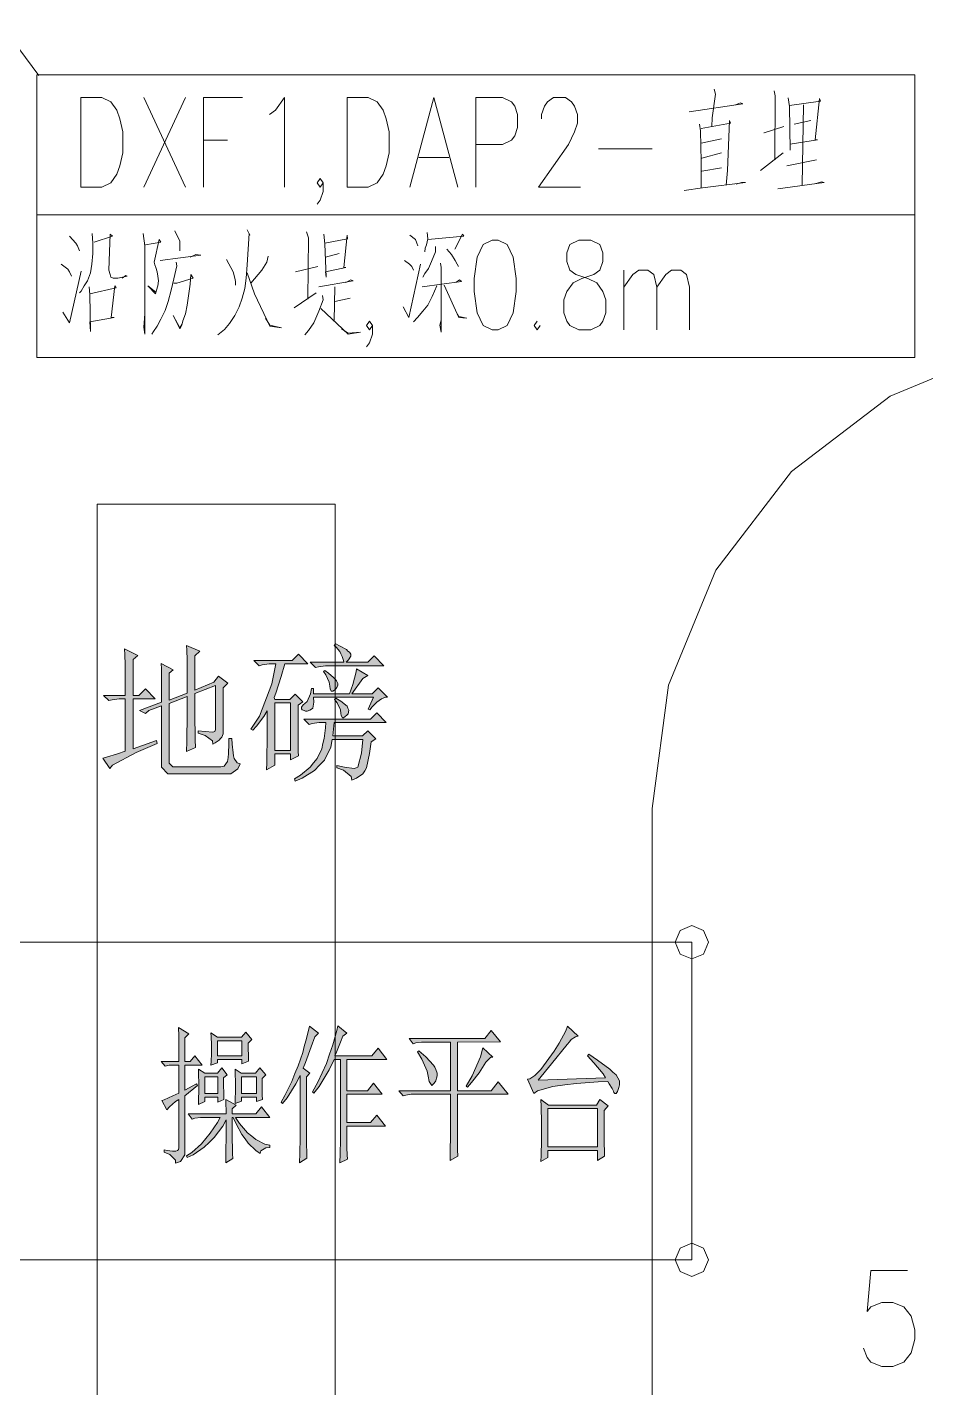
# Model space of a CAD drawing. Header units: millimetres. Extents: x -4415 to 173792, y -78716 to 47289.
# Drawn here: x 110800 to 122125, y -19894 to -2753 of the extents above; entities that cross this region are included whole.
import ezdxf

# ---------------------------------------------------------------- set-up
doc = ezdxf.new("R2010")
doc.units = ezdxf.units.MM

msp = doc.modelspace()

# ---------------------------------------------------------------- hatches: boundary and pattern name
h = msp.add_hatch(color=0)
h.dxf.hatch_style = 2
h.paths.add_polyline_path([(112136, -11843), (112428, -11741), (112436, -11777), (112173, -11891), (111877, -12048), (111843, -12092), (111755, -11960), (111799, -11949), (111939, -11905), (112033, -11873), (112033, -11215), (112004, -11215), (111957, -11215), (111869, -11226), (111829, -11236), (111763, -11171), (112033, -11171), (112033, -10834), (112033, -10783), (112030, -10659), (112026, -10586), (112194, -10666), (112136, -10717), (112136, -11171), (112209, -11171), (112290, -11090), (112413, -11215), (112136, -11215)])
h = msp.add_hatch(color=0)
h.dxf.hatch_style = 2
h.paths.add_polyline_path([(112956, -11616), (113042, -11627), (113141, -11635), (113152, -11631), (113164, -11627), (113175, -11601), (113175, -11580), (113175, -11046), (112912, -11148), (112912, -11390), (112915, -11730), (112919, -11829), (112808, -11879), (112813, -11752), (112816, -11404), (112816, -11185), (112589, -11273), (112589, -11982), (112589, -12026), (112637, -12069), (112685, -12069), (113240, -12069), (113281, -12063), (113326, -12004), (113331, -11952), (113338, -11902), (113343, -11781), (113343, -11712), (113380, -11712), (113383, -11785), (113394, -11894), (113401, -11931), (113409, -11967), (113448, -12019), (113482, -12033), (113453, -12095), (113368, -12157), (113313, -12157), (112647, -12157), (112571, -12157), (112494, -12074), (112494, -11989), (112494, -11302), (112334, -11360), (112290, -11397), (112217, -11360), (112494, -11258), (112494, -10995), (112494, -10948), (112491, -10834), (112487, -10768), (112641, -10849), (112589, -10892), (112589, -11229), (112816, -11141), (112816, -10790), (112816, -10724), (112813, -10600), (112808, -10541), (112977, -10615), (112912, -10673), (112912, -11104), (113152, -11002), (113211, -10929), (113328, -11016), (113269, -11075), (113269, -11631), (113269, -11653), (113253, -11695), (113237, -11715), (113221, -11736), (113171, -11770), (113138, -11785), (113134, -11744), (113042, -11674), (112956, -11645)])
h = msp.add_hatch(color=0)
h.dxf.hatch_style = 2
h.paths.add_polyline_path([(114667, -10542), (114681, -10519), (114743, -10549), (114823, -10594), (114842, -10612), (114860, -10628), (114878, -10651), (114878, -10659), (114878, -10677), (114849, -10724), (114820, -10754), (115091, -10754), (115171, -10674), (115295, -10798), (114608, -10798), (114560, -10798), (114472, -10809), (114433, -10820), (114366, -10754), (114790, -10754), (114787, -10732), (114769, -10679), (114754, -10648), (114740, -10617), (114696, -10563)])
h = msp.add_hatch(color=0)
h.paths.add_polyline_path([(114045, -10775), (114001, -10933), (113935, -11144), (113913, -11199), (113921, -11221), (114111, -11221), (114176, -11155), (114272, -11250), (114213, -11294), (114213, -11562), (114217, -11879), (114220, -11931), (114118, -11982), (114118, -11909), (113921, -11909), (113921, -12048), (113818, -12107), (113822, -12019), (113825, -11650), (113825, -11367), (113781, -11437), (113690, -11558), (113643, -11609), (113620, -11595), (113726, -11434), (113884, -11024), (113935, -10775), (113898, -10775), (113851, -10775), (113763, -10787), (113723, -10797), (113658, -10731), (114140, -10731), (114220, -10651), (114337, -10775)])
h.paths.add_polyline_path([(113921, -11264), (113921, -11865), (114118, -11865), (114118, -11264)])
h = msp.add_hatch(color=0)
h.dxf.hatch_style = 2
h.paths.add_polyline_path([(115098, -11346), (115164, -11192), (114410, -11192), (114414, -11255), (114399, -11330), (114381, -11343), (114363, -11356), (114330, -11368), (114316, -11368), (114308, -11368), (114290, -11363), (114279, -11358), (114267, -11352), (114257, -11339), (114257, -11332), (114257, -11321), (114279, -11291), (114301, -11273), (114330, -11247), (114370, -11153), (114381, -11083), (114410, -11083), (114410, -11149), (114864, -11149), (114904, -11032), (114948, -10875), (114951, -10835), (115091, -10922), (115032, -10958), (114893, -11149), (115149, -11149), (115222, -11075), (115339, -11192), (115317, -11192), (115266, -11213), (115237, -11233), (115208, -11254), (115149, -11314), (115120, -11353)])
h = msp.add_hatch(color=0)
h.dxf.hatch_style = 2
h.paths.add_polyline_path([(114550, -10856), (114597, -10890), (114662, -10944), (114681, -10966), (114699, -10988), (114717, -11021), (114717, -11032), (114717, -11043), (114703, -11070), (114688, -11087), (114673, -11103), (114652, -11119), (114644, -11119), (114633, -11119), (114618, -11087), (114615, -11054), (114604, -11002), (114564, -10911), (114535, -10871)])
h = msp.add_hatch(color=0)
h.dxf.hatch_style = 2
h.paths.add_polyline_path([(114688, -11207), (114754, -11244), (114831, -11306), (114842, -11332), (114852, -11358), (114846, -11401), (114827, -11419), (114808, -11437), (114787, -11455), (114784, -11455), (114772, -11455), (114758, -11426), (114754, -11397), (114747, -11353), (114706, -11265), (114673, -11222)])
h = msp.add_hatch(color=0)
h.dxf.hatch_style = 2
h.paths.add_polyline_path([(114286, -11470), (115127, -11470), (115208, -11390), (115325, -11514), (114667, -11514), (114652, -11682), (115024, -11682), (115091, -11616), (115193, -11718), (115135, -11755), (115116, -11901), (115076, -12084), (115054, -12121), (115032, -12157), (114951, -12215), (114893, -12238), (114882, -12191), (114787, -12113), (114703, -12084), (114703, -12054), (114798, -12077), (114919, -12092), (114944, -12084), (114969, -12077), (115013, -11898), (115032, -11726), (114644, -11726), (114626, -11825), (114545, -11987), (114483, -12051), (114421, -12116), (114267, -12215), (114176, -12252), (114169, -12223), (114246, -12176), (114366, -12074), (114410, -12019), (114454, -11964), (114513, -11843), (114527, -11777), (114542, -11712), (114560, -11580), (114564, -11514), (114527, -11514), (114480, -11514), (114392, -11525), (114352, -11536)])
h = msp.add_hatch(color=0)
h.dxf.hatch_style = 2
h.paths.add_polyline_path([(112788, -16143), (112934, -16063), (112946, -16085), (112788, -16216), (112788, -16897), (112788, -16959), (112730, -17043), (112671, -17065), (112671, -17025), (112598, -16955), (112525, -16926), (112525, -16897), (112563, -16904), (112630, -16912), (112659, -16912), (112674, -16912), (112695, -16906), (112700, -16900), (112706, -16895), (112712, -16868), (112712, -16845), (112712, -16260), (112668, -16289), (112593, -16356), (112560, -16392), (112496, -16275), (112528, -16265), (112636, -16216), (112712, -16180), (112712, -15829), (112589, -15829), (112537, -15844), (112490, -15785), (112712, -15785), (112712, -15675), (112710, -15460), (112706, -15353), (112835, -15434), (112788, -15485), (112788, -15785), (112852, -15785), (112912, -15712), (113005, -15829), (112788, -15829)])
h = msp.add_hatch(color=0)
h.paths.add_polyline_path([(113115, -15829), (113119, -15782), (113122, -15681), (113122, -15628), (113122, -15574), (113119, -15470), (113115, -15420), (113198, -15478), (113502, -15478), (113555, -15412), (113631, -15507), (113584, -15551), (113584, -15606), (113587, -15719), (113590, -15777), (113507, -15814), (113507, -15756), (113198, -15756), (113198, -15800)])
h.paths.add_polyline_path([(113198, -15522), (113198, -15712), (113507, -15712), (113507, -15522)])
h = msp.add_hatch(color=0)
h.dxf.hatch_style = 2
h.paths.add_polyline_path([(114321, -16743), (114321, -16816), (114324, -16944), (114326, -16999), (114233, -17058), (114236, -16941), (114239, -16740), (114239, -16655), (114239, -15961), (114187, -16064), (114075, -16239), (114017, -16312), (113999, -16297), (114049, -16213), (114136, -16033), (114175, -15935), (114213, -15838), (114272, -15669), (114292, -15596), (114312, -15522), (114345, -15394), (114356, -15339), (114473, -15427), (114426, -15471), (114379, -15599), (114306, -15797), (114280, -15866), (114362, -15932), (114321, -15976)])
h = msp.add_hatch(color=0)
h.dxf.hatch_style = 2
h.paths.add_polyline_path([(114830, -16597), (114830, -16838), (114830, -16871), (114833, -16959), (114836, -17014), (114742, -17058), (114745, -16948), (114748, -16769), (114748, -16699), (114748, -15756), (114667, -15756), (114604, -15888), (114479, -16099), (114414, -16180), (114397, -16165), (114465, -16045), (114571, -15807), (114611, -15690), (114651, -15573), (114701, -15394), (114713, -15332), (114830, -15427), (114777, -15464), (114748, -15540), (114698, -15665), (114677, -15712), (115145, -15712), (115222, -15617), (115333, -15756), (114830, -15756), (114830, -16151), (115088, -16151), (115164, -16056), (115274, -16195), (114830, -16195), (114830, -16553), (115128, -16553), (115205, -16458), (115315, -16597)])
h = msp.add_hatch(color=0)
h.dxf.hatch_style = 2
h.paths.add_polyline_path([(116222, -16655), (116222, -16736), (116225, -16897), (116229, -16977), (116129, -17029), (116132, -16915), (116134, -16711), (116134, -16619), (116134, -16195), (115678, -16195), (115640, -16195), (115570, -16206), (115538, -16217), (115485, -16151), (116134, -16151), (116134, -15538), (115807, -15538), (115769, -15538), (115698, -15549), (115666, -15559), (115614, -15494), (116568, -15494), (116649, -15391), (116766, -15537), (116222, -15538), (116222, -16151), (116649, -16151), (116737, -16041), (116860, -16195), (116222, -16195)])
h = msp.add_hatch(color=0)
h.dxf.hatch_style = 2
h.paths.add_polyline_path([(117240, -16020), (118089, -15990), (118057, -15939), (117942, -15800), (117860, -15713), (117878, -15690), (117989, -15768), (118142, -15880), (118182, -15917), (118223, -15953), (118264, -16026), (118264, -16064), (118264, -16075), (118255, -16111), (118247, -16137), (118238, -16163), (118223, -16187), (118217, -16187), (118208, -16187), (118194, -16173), (118188, -16158), (118171, -16125), (118135, -16064), (118118, -16034), (117995, -16038), (117723, -16060), (117574, -16078), (117425, -16096), (117231, -16151), (117187, -16187), (117106, -16005), (117133, -16002), (117197, -15959), (117234, -15921), (117272, -15882), (117375, -15747), (117440, -15651), (117504, -15553), (117589, -15398), (117609, -15339), (117743, -15464), (117711, -15471), (117655, -15508), (117633, -15537), (117606, -15570), (117409, -15811)])
h = msp.add_hatch(color=0)
h.dxf.hatch_style = 2
h.paths.add_polyline_path([(115737, -15647), (115822, -15724), (115921, -15828), (115936, -15856), (115951, -15882), (115965, -15932), (115965, -15953), (115965, -15965), (115960, -15992), (115956, -16008), (115952, -16025), (115931, -16056), (115915, -16070), (115899, -16085), (115868, -16034), (115854, -15968), (115839, -15906), (115772, -15753), (115719, -15661)])
h = msp.add_hatch(color=0)
h.dxf.hatch_style = 2
h.paths.add_polyline_path([(116544, -15611), (116667, -15727), (116644, -15727), (116580, -15793), (116538, -15859), (116495, -15924), (116400, -16049), (116351, -16107), (116334, -16093), (116410, -15965), (116515, -15724)])
h = msp.add_hatch(color=0)
h.paths.add_polyline_path([(112958, -16326), (112961, -16260), (112964, -16149), (112964, -16104), (112964, -16057), (112961, -15946), (112958, -15880), (113039, -15932), (113198, -15932), (113251, -15865), (113321, -15953), (113273, -15990), (113273, -16063), (113277, -16198), (113280, -16260), (113204, -16297), (113204, -16231), (113040, -16231), (113040, -16289)])
h.paths.add_polyline_path([(113039, -15976), (113040, -16187), (113204, -16187), (113204, -15976)])
h = msp.add_hatch(color=0)
h.paths.add_polyline_path([(113420, -16312), (113423, -16260), (113426, -16154), (113426, -16099), (113426, -16045), (113423, -15935), (113420, -15880), (113497, -15932), (113678, -15932), (113731, -15865), (113806, -15953), (113760, -15997), (113760, -16074), (113763, -16206), (113765, -16260), (113689, -16289), (113689, -16231), (113502, -16231), (113502, -16282)])
h.paths.add_polyline_path([(113502, -15976), (113502, -16187), (113689, -16187), (113689, -15976)])
h = msp.add_hatch(color=0)
h.dxf.hatch_style = 2
h.paths.add_polyline_path([(113303, -17058), (113305, -16955), (113309, -16685), (113309, -16517), (113265, -16597), (113156, -16740), (113093, -16802), (113029, -16864), (112891, -16959), (112817, -16992), (112806, -16970), (112873, -16930), (112996, -16822), (113051, -16754), (113107, -16687), (113198, -16553), (113233, -16488), (113022, -16488), (112985, -16488), (112914, -16499), (112881, -16509), (112829, -16444), (113309, -16444), (113309, -16404), (113305, -16312), (113303, -16261), (113432, -16334), (113385, -16378), (113385, -16444), (113683, -16444), (113753, -16356), (113858, -16488), (113426, -16488), (113476, -16564), (113578, -16683), (113631, -16725), (113683, -16767), (113797, -16824), (113858, -16839), (113858, -16868), (113806, -16871), (113745, -16908), (113736, -16941), (113680, -16904), (113586, -16813), (113546, -16758), (113506, -16704), (113432, -16568), (113397, -16488), (113385, -16488), (113385, -16689), (113388, -16948), (113390, -17006)])
h = msp.add_hatch(color=0)
h.paths.add_polyline_path([(117275, -17043), (117279, -16967), (117282, -16778), (117282, -16666), (117282, -16554), (117279, -16352), (117275, -16260), (117369, -16333), (117977, -16333), (118018, -16260), (118123, -16341), (118071, -16400), (118071, -16772), (118071, -16813), (118074, -16915), (118077, -16977), (117989, -17029), (117989, -16904), (117363, -16904), (117363, -16992)])
h.paths.add_polyline_path([(117363, -16377), (117363, -16860), (117989, -16860), (117989, -16377)])

# ---------------------------------------------------------------- linework, layer by layer
at = {"color": 0, "lineweight": 0}
for points in [[(108376, 108), (110947, -3361)], [(119457, -3531), (119473, -3597), (119434, -3895), (119427, -4005)], [(120213, -3553), (120228, -3619), (120221, -4424)], [(112270, -4769), (112797, -3637)], [(112270, -3637), (112797, -4769)], [(113023, -4769), (113023, -3637), (113513, -3637)], [(113852, -3853), (113928, -3799), (114041, -3637), (114041, -4769)], [(115624, -4769), (115926, -3637), (116226, -4769)], [(116453, -4769), (116453, -3637), (116792, -3637), (116905, -3691), (116944, -3746), (116981, -3853), (116981, -4014), (116944, -4122), (116905, -4176), (116792, -4230), (116453, -4230)], [(117283, -3907), (117283, -3853), (117320, -3746), (117358, -3691), (117433, -3637), (117584, -3637), (117660, -3691), (117697, -3746), (117735, -3853), (117735, -3960), (117697, -4069), (117622, -4230), (117244, -4769), (117772, -4769)], [(119141, -3817), (119819, -3719), (119788, -3707), (119727, -3729)], [(120391, -3641), (120407, -3752), (120414, -4303), (120414, -4225), (120761, -4171), (120730, -4171), (120785, -3652), (120800, -3685), (120407, -3740)], [(120584, -3729), (120569, -4744)], [(119295, -4027), (119665, -3961), (119650, -3928), (119627, -4556), (119611, -4744)], [(120676, -3928), (120468, -3972)], [(119272, -3972), (119287, -4060), (119295, -4445), (119295, -4777)], [(120082, -4083), (120090, -4083), (120337, -4005)], [(113023, -4176), (113325, -4176)], [(117999, -4283), (118677, -4283)], [(119295, -4215), (119550, -4159)], [(115737, -4392), (116114, -4392)], [(119303, -4401), (119550, -4336)], [(120044, -4556), (120329, -4336)], [(120746, -4424), (120376, -4501)], [(119303, -4567), (119550, -4523)], [(114530, -4715), (114493, -4769), (114455, -4715), (114493, -4660), (114530, -4715), (114530, -4822), (114493, -4930), (114455, -4983)], [(119079, -4809), (119311, -4777), (119851, -4711), (119804, -4711), (119735, -4732)], [(120260, -4788), (120846, -4711), (120816, -4700), (120738, -4721)], [(110923, -5116), (121986, -5116)], [(113573, -5306), (113604, -5373), (113596, -5350), (113573, -5748), (113558, -5913), (113542, -6045), (113511, -6166), (113472, -6277), (113418, -6386), (113348, -6486), (113287, -6563), (113202, -6629)], [(111335, -5384), (111412, -5472), (111435, -5505), (111458, -5570)], [(111620, -5350), (111628, -5472), (111628, -5604), (111613, -5736), (111598, -5846), (111559, -5946), (111520, -6012), (111482, -6078), (111458, -6100)], [(111644, -5461), (111875, -5384), (111844, -5361), (111837, -5582), (111828, -5813), (111844, -5869), (111852, -5902), (111883, -5913), (111944, -5913), (112060, -5890), (112045, -5880), (111998, -5913)], [(112261, -5350), (112284, -5505), (112284, -6618), (112269, -6530), (112284, -6365)], [(112292, -5494), (112484, -5461), (112462, -5428), (112399, -5714), (112407, -5748), (112423, -5781), (112438, -5836), (112446, -5890), (112454, -5946), (112446, -6012), (112431, -6067), (112416, -6111), (112322, -6012), (112423, -6089)], [(112662, -5317), (112724, -5449), (112724, -5494), (112724, -5570)], [(114321, -5329), (114345, -5405), (114337, -6177)], [(114538, -5361), (114553, -5482), (114568, -5902), (114560, -5836), (114815, -5781), (114792, -5781), (114831, -5373), (114838, -5417), (114553, -5472)], [(115624, -5373), (115694, -5428), (115709, -5472), (115724, -5505)], [(115840, -5340), (115848, -5417), (115833, -5494), (115817, -5538), (115810, -5582)], [(115848, -5428), (116304, -5384), (116288, -5361), (116188, -5549)], [(112477, -5692), (112987, -5626), (112924, -5616), (112855, -5648)], [(113835, -5637), (113820, -5714), (113757, -5813), (113619, -5978)], [(114560, -5648), (114730, -5604)], [(115948, -5516), (115948, -5526), (115948, -5582), (115895, -5704), (115856, -5792), (115810, -5857), (115786, -5902)], [(116087, -5549), (116149, -5616), (116195, -5692), (116219, -5736), (116234, -5769)], [(111227, -5736), (111312, -5802), (111335, -5836), (111358, -5890)], [(111250, -6342), (111335, -6475), (111482, -5825)], [(112678, -5714), (112685, -5758), (112646, -5924), (112616, -6067), (112578, -6210), (112539, -6321), (112484, -6430), (112438, -6519), (112392, -6585), (112369, -6618)], [(113311, -5681), (113396, -5836), (113418, -5913), (113426, -5957), (113426, -6001)], [(114461, -5769), (114183, -5836)], [(115539, -6277), (115609, -6409), (115755, -5736)], [(115554, -5692), (115617, -5736), (115648, -5769), (115670, -5813)], [(116010, -5725), (116018, -5781), (116018, -6596), (116002, -6508), (116018, -6442)], [(118319, -6566), (118319, -5812)], [(118319, -6027), (118433, -5866), (118508, -5812), (118620, -5812), (118697, -5866), (118734, -6027), (118734, -6566)], [(118734, -6027), (118847, -5866), (118922, -5812), (119036, -5812), (119111, -5866), (119149, -6027), (119149, -6566)], [(112646, -5978), (112685, -5978), (112893, -5913), (112863, -5869), (112855, -5990), (112816, -6254), (112793, -6365), (112762, -6453), (112747, -6508), (112724, -6552), (112639, -6386), (112724, -6541), (112747, -6497)], [(113573, -5846), (113665, -6111), (113858, -6519), (114005, -6541), (113858, -6508), (113805, -6420)], [(114476, -6022), (114908, -5946), (114877, -5934), (114815, -5968)], [(115779, -6022), (116273, -5957), (116249, -5934), (116203, -5968)], [(111581, -6022), (111590, -6122), (111598, -6585), (111590, -6464), (111898, -6409), (111859, -6409), (111906, -6012), (111922, -6034), (111590, -6111)], [(114166, -6288), (114444, -6100)], [(114522, -6133), (114529, -6189), (114476, -6332), (114413, -6475), (114345, -6574), (114298, -6629)], [(114676, -6022), (114669, -6453)], [(114676, -6210), (114870, -6166)], [(115963, -6012), (115902, -6144), (115848, -6254), (115786, -6332), (115717, -6409), (115670, -6464)], [(116057, -6001), (116242, -6409), (116342, -6420), (116242, -6398), (116203, -6332)], [(114499, -6298), (114846, -6618), (115001, -6596), (114846, -6607), (114761, -6552)], [(115153, -6512), (115115, -6566), (115078, -6512), (115115, -6458), (115153, -6512), (115153, -6619), (115115, -6728), (115078, -6781)], [(117226, -6458), (117188, -6512), (117226, -6566), (117263, -6512)], [(124677, -6595), (123124, -6800), (121677, -7399), (120434, -8352), (119480, -9595), (118881, -11042), (118676, -12595)], [(110923, -6913), (121986, -6913)], [(111682, -24761), (111682, -8760)], [(111682, -8760), (114683, -8760)], [(114683, -8760), (114683, -24761)], [(118676, -12595), (118676, -23460)], [(109176, -14281), (119176, -14281)], [(119176, -14281), (119176, -18282)], [(119176, -18282), (109176, -18282)], [(121895, -18415), (121433, -18415), (121387, -18934), (121433, -18876), (121571, -18818), (121710, -18818), (121848, -18876), (121941, -18991), (121987, -19165), (121987, -19280), (121941, -19453), (121848, -19569), (121710, -19627), (121571, -19627), (121433, -19569), (121387, -19511), (121341, -19396)]]:
    msp.add_lwpolyline(points, dxfattribs=at)
for points in [[(110923, -3352), (121986, -3352), (121986, -6913), (110923, -6913)], [(111477, -4769), (111477, -3637), (111741, -3637), (111854, -3691), (111930, -3799), (111968, -3907), (112005, -4069), (112005, -4337), (111968, -4499), (111930, -4606), (111854, -4715), (111741, -4769)], [(114832, -4769), (114832, -3637), (115096, -3637), (115209, -3691), (115285, -3799), (115323, -3907), (115360, -4069), (115360, -4337), (115323, -4499), (115285, -4606), (115209, -4715), (115096, -4769)], [(116660, -5435), (116547, -5489), (116472, -5650), (116435, -5919), (116435, -6081), (116472, -6350), (116547, -6512), (116660, -6566), (116736, -6566), (116849, -6512), (116924, -6350), (116962, -6081), (116962, -5919), (116924, -5650), (116849, -5489), (116736, -5435)], [(117754, -5435), (117640, -5489), (117603, -5596), (117603, -5704), (117640, -5812), (117716, -5866), (117867, -5919), (117980, -5973), (118056, -6081), (118093, -6189), (118093, -6350), (118056, -6458), (118018, -6512), (117904, -6566), (117754, -6566), (117640, -6512), (117603, -6458), (117565, -6350), (117565, -6189), (117603, -6081), (117679, -5973), (117792, -5919), (117942, -5866), (118018, -5812), (118056, -5704), (118056, -5596), (118018, -5489), (117904, -5435)], [(112136, -11843), (112428, -11741), (112436, -11777), (112173, -11891), (111877, -12048), (111843, -12092), (111755, -11960), (111799, -11949), (111939, -11905), (112033, -11873), (112033, -11215), (112004, -11215), (111957, -11215), (111869, -11226), (111829, -11236), (111763, -11171), (112033, -11171), (112033, -10834), (112033, -10783), (112030, -10659), (112026, -10586), (112194, -10666), (112136, -10717), (112136, -11171), (112209, -11171), (112290, -11090), (112413, -11215), (112136, -11215)], [(112956, -11616), (113042, -11627), (113141, -11635), (113152, -11631), (113164, -11627), (113175, -11601), (113175, -11580), (113175, -11046), (112912, -11148), (112912, -11390), (112915, -11730), (112919, -11829), (112808, -11879), (112813, -11752), (112816, -11404), (112816, -11185), (112589, -11273), (112589, -11982), (112589, -12026), (112637, -12069), (112685, -12069), (113240, -12069), (113281, -12063), (113326, -12004), (113331, -11952), (113338, -11902), (113343, -11781), (113343, -11712), (113380, -11712), (113383, -11785), (113394, -11894), (113401, -11931), (113409, -11967), (113448, -12019), (113482, -12033), (113453, -12095), (113368, -12157), (113313, -12157), (112647, -12157), (112571, -12157), (112494, -12074), (112494, -11989), (112494, -11302), (112334, -11360), (112290, -11397), (112217, -11360), (112494, -11258), (112494, -10995), (112494, -10948), (112491, -10834), (112487, -10768), (112641, -10849), (112589, -10892), (112589, -11229), (112816, -11141), (112816, -10790), (112816, -10724), (112813, -10600), (112808, -10541), (112977, -10615), (112912, -10673), (112912, -11104), (113152, -11002), (113211, -10929), (113328, -11016), (113269, -11075), (113269, -11631), (113269, -11653), (113253, -11695), (113237, -11715), (113221, -11736), (113171, -11770), (113138, -11785), (113134, -11744), (113042, -11674), (112956, -11645)], [(114667, -10542), (114681, -10519), (114743, -10549), (114823, -10594), (114842, -10612), (114860, -10628), (114878, -10651), (114878, -10659), (114878, -10677), (114849, -10724), (114820, -10754), (115091, -10754), (115171, -10674), (115295, -10798), (114608, -10798), (114560, -10798), (114472, -10809), (114433, -10820), (114366, -10754), (114790, -10754), (114787, -10732), (114769, -10679), (114754, -10648), (114740, -10617), (114696, -10563)], [(114045, -10775), (114001, -10933), (113935, -11144), (113913, -11199), (113921, -11221), (114111, -11221), (114176, -11155), (114272, -11250), (114213, -11294), (114213, -11562), (114217, -11879), (114220, -11931), (114118, -11982), (114118, -11909), (113921, -11909), (113921, -12048), (113818, -12107), (113822, -12019), (113825, -11650), (113825, -11367), (113781, -11437), (113690, -11558), (113643, -11609), (113620, -11595), (113726, -11434), (113884, -11024), (113935, -10775), (113898, -10775), (113851, -10775), (113763, -10787), (113723, -10797), (113658, -10731), (114140, -10731), (114220, -10651), (114337, -10775)], [(115098, -11346), (115164, -11192), (114410, -11192), (114414, -11255), (114399, -11330), (114381, -11343), (114363, -11356), (114330, -11368), (114316, -11368), (114308, -11368), (114290, -11363), (114279, -11358), (114267, -11352), (114257, -11339), (114257, -11332), (114257, -11321), (114279, -11291), (114301, -11273), (114330, -11247), (114370, -11153), (114381, -11083), (114410, -11083), (114410, -11149), (114864, -11149), (114904, -11032), (114948, -10875), (114951, -10835), (115091, -10922), (115032, -10958), (114893, -11149), (115149, -11149), (115222, -11075), (115339, -11192), (115317, -11192), (115266, -11213), (115237, -11233), (115208, -11254), (115149, -11314), (115120, -11353)], [(114550, -10856), (114597, -10890), (114662, -10944), (114681, -10966), (114699, -10988), (114717, -11021), (114717, -11032), (114717, -11043), (114703, -11070), (114688, -11087), (114673, -11103), (114652, -11119), (114644, -11119), (114633, -11119), (114618, -11087), (114615, -11054), (114604, -11002), (114564, -10911), (114535, -10871)], [(113921, -11264), (113921, -11865), (114118, -11865), (114118, -11264)], [(114688, -11207), (114754, -11244), (114831, -11306), (114842, -11332), (114852, -11358), (114846, -11401), (114827, -11419), (114808, -11437), (114787, -11455), (114784, -11455), (114772, -11455), (114758, -11426), (114754, -11397), (114747, -11353), (114706, -11265), (114673, -11222)], [(114286, -11470), (115127, -11470), (115208, -11390), (115325, -11514), (114667, -11514), (114652, -11682), (115024, -11682), (115091, -11616), (115193, -11718), (115135, -11755), (115116, -11901), (115076, -12084), (115054, -12121), (115032, -12157), (114951, -12215), (114893, -12238), (114882, -12191), (114787, -12113), (114703, -12084), (114703, -12054), (114798, -12077), (114919, -12092), (114944, -12084), (114969, -12077), (115013, -11898), (115032, -11726), (114644, -11726), (114626, -11825), (114545, -11987), (114483, -12051), (114421, -12116), (114267, -12215), (114176, -12252), (114169, -12223), (114246, -12176), (114366, -12074), (114410, -12019), (114454, -11964), (114513, -11843), (114527, -11777), (114542, -11712), (114560, -11580), (114564, -11514), (114527, -11514), (114480, -11514), (114392, -11525), (114352, -11536)], [(118967, -14281), (119028, -14133), (119176, -14071), (119325, -14133), (119386, -14281), (119325, -14429), (119176, -14490), (119028, -14429)], [(112788, -16143), (112934, -16063), (112946, -16085), (112788, -16216), (112788, -16897), (112788, -16959), (112730, -17043), (112671, -17065), (112671, -17025), (112598, -16955), (112525, -16926), (112525, -16897), (112563, -16904), (112630, -16912), (112659, -16912), (112674, -16912), (112695, -16906), (112700, -16900), (112706, -16895), (112712, -16868), (112712, -16845), (112712, -16260), (112668, -16289), (112593, -16356), (112560, -16392), (112496, -16275), (112528, -16265), (112636, -16216), (112712, -16180), (112712, -15829), (112589, -15829), (112537, -15844), (112490, -15785), (112712, -15785), (112712, -15675), (112710, -15460), (112706, -15353), (112835, -15434), (112788, -15485), (112788, -15785), (112852, -15785), (112912, -15712), (113005, -15829), (112788, -15829)], [(113115, -15829), (113119, -15782), (113122, -15681), (113122, -15628), (113122, -15574), (113119, -15470), (113115, -15420), (113198, -15478), (113502, -15478), (113555, -15412), (113631, -15507), (113584, -15551), (113584, -15606), (113587, -15719), (113590, -15777), (113507, -15814), (113507, -15756), (113198, -15756), (113198, -15800)], [(114321, -16743), (114321, -16816), (114324, -16944), (114326, -16999), (114233, -17058), (114236, -16941), (114239, -16740), (114239, -16655), (114239, -15961), (114187, -16064), (114075, -16239), (114017, -16312), (113999, -16297), (114049, -16213), (114136, -16033), (114175, -15935), (114213, -15838), (114272, -15669), (114292, -15596), (114312, -15522), (114345, -15394), (114356, -15339), (114473, -15427), (114426, -15471), (114379, -15599), (114306, -15797), (114280, -15866), (114362, -15932), (114321, -15976)], [(114830, -16597), (114830, -16838), (114830, -16871), (114833, -16959), (114836, -17014), (114742, -17058), (114745, -16948), (114748, -16769), (114748, -16699), (114748, -15756), (114667, -15756), (114604, -15888), (114479, -16099), (114414, -16180), (114397, -16165), (114465, -16045), (114571, -15807), (114611, -15690), (114651, -15573), (114701, -15394), (114713, -15332), (114830, -15427), (114777, -15464), (114748, -15540), (114698, -15665), (114677, -15712), (115145, -15712), (115222, -15617), (115333, -15756), (114830, -15756), (114830, -16151), (115088, -16151), (115164, -16056), (115274, -16195), (114830, -16195), (114830, -16553), (115128, -16553), (115205, -16458), (115315, -16597)], [(116222, -16655), (116222, -16736), (116225, -16897), (116229, -16977), (116129, -17029), (116132, -16915), (116134, -16711), (116134, -16619), (116134, -16195), (115678, -16195), (115640, -16195), (115570, -16206), (115538, -16217), (115485, -16151), (116134, -16151), (116134, -15538), (115807, -15538), (115769, -15538), (115698, -15549), (115666, -15559), (115614, -15494), (116568, -15494), (116649, -15391), (116766, -15537), (116222, -15538), (116222, -16151), (116649, -16151), (116737, -16041), (116860, -16195), (116222, -16195)], [(117240, -16020), (118089, -15990), (118057, -15939), (117942, -15800), (117860, -15713), (117878, -15690), (117989, -15768), (118142, -15880), (118182, -15917), (118223, -15953), (118264, -16026), (118264, -16064), (118264, -16075), (118255, -16111), (118247, -16137), (118238, -16163), (118223, -16187), (118217, -16187), (118208, -16187), (118194, -16173), (118188, -16158), (118171, -16125), (118135, -16064), (118118, -16034), (117995, -16038), (117723, -16060), (117574, -16078), (117425, -16096), (117231, -16151), (117187, -16187), (117106, -16005), (117133, -16002), (117197, -15959), (117234, -15921), (117272, -15882), (117375, -15747), (117440, -15651), (117504, -15553), (117589, -15398), (117609, -15339), (117743, -15464), (117711, -15471), (117655, -15508), (117633, -15537), (117606, -15570), (117409, -15811)], [(113198, -15522), (113198, -15712), (113507, -15712), (113507, -15522)], [(115737, -15647), (115822, -15724), (115921, -15828), (115936, -15856), (115951, -15882), (115965, -15932), (115965, -15953), (115965, -15965), (115960, -15992), (115956, -16008), (115952, -16025), (115931, -16056), (115915, -16070), (115899, -16085), (115868, -16034), (115854, -15968), (115839, -15906), (115772, -15753), (115719, -15661)], [(116544, -15611), (116667, -15727), (116644, -15727), (116580, -15793), (116538, -15859), (116495, -15924), (116400, -16049), (116351, -16107), (116334, -16093), (116410, -15965), (116515, -15724)], [(112958, -16326), (112961, -16260), (112964, -16149), (112964, -16104), (112964, -16057), (112961, -15946), (112958, -15880), (113039, -15932), (113198, -15932), (113251, -15865), (113321, -15953), (113273, -15990), (113273, -16063), (113277, -16198), (113280, -16260), (113204, -16297), (113204, -16231), (113040, -16231), (113040, -16289)], [(113420, -16312), (113423, -16260), (113426, -16154), (113426, -16099), (113426, -16045), (113423, -15935), (113420, -15880), (113497, -15932), (113678, -15932), (113731, -15865), (113806, -15953), (113760, -15997), (113760, -16074), (113763, -16206), (113765, -16260), (113689, -16289), (113689, -16231), (113502, -16231), (113502, -16282)], [(113039, -15976), (113040, -16187), (113204, -16187), (113204, -15976)], [(113502, -15976), (113502, -16187), (113689, -16187), (113689, -15976)], [(113303, -17058), (113305, -16955), (113309, -16685), (113309, -16517), (113265, -16597), (113156, -16740), (113093, -16802), (113029, -16864), (112891, -16959), (112817, -16992), (112806, -16970), (112873, -16930), (112996, -16822), (113051, -16754), (113107, -16687), (113198, -16553), (113233, -16488), (113022, -16488), (112985, -16488), (112914, -16499), (112881, -16509), (112829, -16444), (113309, -16444), (113309, -16404), (113305, -16312), (113303, -16261), (113432, -16334), (113385, -16378), (113385, -16444), (113683, -16444), (113753, -16356), (113858, -16488), (113426, -16488), (113476, -16564), (113578, -16683), (113631, -16725), (113683, -16767), (113797, -16824), (113858, -16839), (113858, -16868), (113806, -16871), (113745, -16908), (113736, -16941), (113680, -16904), (113586, -16813), (113546, -16758), (113506, -16704), (113432, -16568), (113397, -16488), (113385, -16488), (113385, -16689), (113388, -16948), (113390, -17006)], [(117275, -17043), (117279, -16967), (117282, -16778), (117282, -16666), (117282, -16554), (117279, -16352), (117275, -16260), (117369, -16333), (117977, -16333), (118018, -16260), (118123, -16341), (118071, -16400), (118071, -16772), (118071, -16813), (118074, -16915), (118077, -16977), (117989, -17029), (117989, -16904), (117363, -16904), (117363, -16992)], [(117363, -16377), (117363, -16860), (117989, -16860), (117989, -16377)], [(118967, -18282), (119028, -18134), (119176, -18071), (119325, -18134), (119386, -18282), (119325, -18430), (119176, -18491), (119028, -18430)]]:
    msp.add_lwpolyline(points, close=True, dxfattribs=at)

doc.saveas('drawing.dxf')
